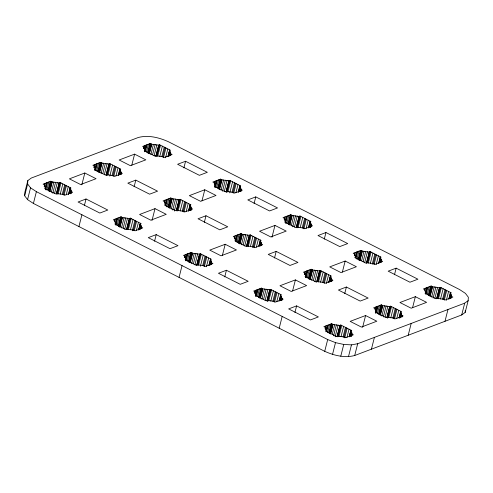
<?xml version="1.0" encoding="UTF-8"?>
<svg xmlns="http://www.w3.org/2000/svg" width="493" height="493" viewBox="0 0 493 493"><rect width="100%" height="100%" fill="white"/><g stroke="black" fill="none" stroke-linecap="round" stroke-linejoin="round"><path stroke-width="0.74" d="M24.65 195.77L24.841 192.362L27.83 180.574L31.293 178.041L138.299 137.485C148.381 134.817 158.999 137.522 168.286 141.676L459.587 289.545L465.441 293.384L468.35 297.23L468.159 300.638L465.17 312.426L461.707 314.959L354.701 355.515C344.619 358.183 334.001 355.478 324.714 351.324L33.413 203.455L27.559 199.616L24.65 195.77L27.633 183.981L27.83 180.574M465.17 312.426L465.287 310.38M44.555 184.881L44.69 186.366L45.713 187.975L44.684 188.369L55.561 193.891L56.596 193.502L63.4 194.452L64.86 195.191L72.576 192.264L71.115 191.524L70.986 190.045L69.957 188.437L70.992 188.043L60.109 182.521L59.08 182.909L52.27 181.96L50.816 181.221L43.101 184.142L44.555 184.881L44.179 186.36M120.514 174.14L120.933 171.94L119.725 169.574L120.76 169.179L109.884 163.658L108.848 164.046L102.039 163.097L100.584 162.357L92.869 165.278L94.323 166.018L94.459 167.503L95.482 169.111L95.112 170.584M168.008 156.601L169.5 150.704L170.529 150.316L159.652 144.794L158.617 145.182L151.807 144.233L150.353 143.494L142.637 146.415L144.098 147.154L144.227 148.639L145.256 150.248L144.88 151.721M140.936 228.635L141.355 226.441L140.148 224.069L141.183 223.674L130.306 218.152L129.271 218.541L122.461 217.592L121.007 216.852L113.291 219.779L114.746 220.513L114.881 221.998L115.904 223.606L115.535 225.079M191.081 208.292L192.535 209.032L184.82 211.959L183.365 211.22L176.556 210.264L175.526 210.659L164.644 205.137L165.679 204.743L164.65 203.134L164.52 201.649L163.06 200.91L170.775 197.989L172.23 198.728L179.039 199.677L180.074 199.289L190.951 204.811L189.922 205.205L191.124 207.571L190.52 210.505M170.282 155.27L170.701 153.076L169.5 150.704M184.943 256.15L185.072 257.629L186.101 259.238L185.066 259.632L195.949 265.154L196.978 264.766L203.788 265.715L205.242 266.454L212.958 263.533L211.503 262.794L211.368 261.308L210.345 259.7L211.374 259.306L200.497 253.784L199.462 254.172L192.652 253.223L191.198 252.484L183.482 255.411L184.943 256.15L184.567 257.623M234.711 237.281L234.847 238.766L235.87 240.374L234.834 240.769L245.717 246.29L246.753 245.902L253.556 246.851L255.017 247.591L262.726 244.664L261.272 243.93L261.136 242.445L260.113 240.837L261.148 240.442L250.265 234.921L249.236 235.309L242.427 234.36L240.966 233.62L233.257 236.541L234.711 237.281L234.335 238.76M240.479 190.908L240.898 188.708L239.69 186.336L240.726 185.947L229.843 180.426L228.814 180.814L222.004 179.865L220.544 179.125L212.834 182.046L214.289 182.786L214.424 184.271L215.447 185.879L215.077 187.352M281.133 300.631L281.743 297.704L280.535 295.332L281.571 294.937L270.688 289.416L269.659 289.81L262.849 288.855L261.389 288.115L253.679 291.043L255.134 291.782L255.269 293.261L256.292 294.869L255.916 296.348M328.813 282.36L330.304 276.468L331.339 276.074L320.456 270.552L319.427 270.94L312.617 269.991L311.163 269.252L303.448 272.179L304.902 272.912L305.038 274.398L306.061 276.006L305.691 277.485M311.04 225.061L310.91 223.582L309.881 221.973L310.917 221.579L300.034 216.057L299.004 216.445L292.195 215.496L290.741 214.757L283.025 217.678L284.479 218.417L284.615 219.903L285.638 221.511L284.609 221.905L295.486 227.427L296.521 227.033L303.331 227.988L304.785 228.727L312.5 225.8L311.04 225.061L310.485 227.273M331.093 281.035L331.512 278.841L330.304 276.468M354.677 254.049L354.806 255.534L355.835 257.143L354.8 257.537L365.683 263.059L366.712 262.67L373.521 263.619L374.976 264.359L382.691 261.432L381.237 260.692L381.101 259.213L380.078 257.605L381.107 257.21L370.231 251.689L369.195 252.077L362.386 251.128L360.931 250.389L353.216 253.31L354.677 254.049L354.301 255.528M351.885 334.057L351.755 332.572L350.726 330.963L351.762 330.569L340.879 325.047L339.85 325.442L333.04 324.486L331.586 323.747L323.87 326.674L325.325 327.414L325.46 328.893L326.483 330.507L325.454 330.895L336.331 336.417L337.366 336.029L344.176 336.978L345.63 337.717L353.345 334.796L351.885 334.057L351.33 336.263M401.659 315.193L401.524 313.708L400.501 312.1L401.53 311.705L390.653 306.184L389.618 306.578L382.808 305.623L381.354 304.884L373.639 307.811L375.099 308.55L375.228 310.029L376.258 311.638L375.222 312.032L386.105 317.554L387.134 317.165L393.944 318.114L395.398 318.854L403.114 315.933L401.659 315.193L401.284 316.666M451.058 297.803L451.477 295.609L450.269 293.236L451.305 292.842L440.422 287.32L439.386 287.709L432.583 286.76L431.122 286.02L423.413 288.947L424.867 289.681L425.003 291.166L426.026 292.774L425.65 294.253M27.559 199.616L30.541 187.827L27.633 183.981M33.413 203.455L36.396 191.666L30.541 187.827M44.284 186.36L45.029 183.414M45.048 188.067L46.354 182.909M45.276 189.312L46.958 182.681M45.695 189.823L47.556 182.453M46.835 190.058L48.887 181.954M47.975 190.292L50.212 181.449M48.388 190.797L50.816 181.221M48.616 190.914L51.038 181.338M49.115 191.167L51.543 181.59M49.62 191.426L52.042 181.843M49.848 191.537L52.27 181.96M51.29 192.362L53.903 182.046M52.8 193.287L55.598 182.231M54.532 193.576L57.33 182.521M56.282 193.965L59.08 182.909M56.442 193.903L59.24 182.848M56.8 193.767L59.591 182.718M57.151 193.632L59.949 182.583M57.126 194.31L60.109 182.521M58.162 194.002L60.959 182.952M60.22 194.217L62.833 183.901M62.278 194.427L64.7 184.85M63.314 194.125L65.551 185.282M63.979 195.29L66.401 185.713M66.222 194.766L68.268 186.662M68.465 194.328L70.142 187.611M68.626 194.267L70.117 188.375M69.464 193.669L70.579 189.25M70.049 193.724L70.986 190.045M70.419 193.755L71.165 190.803M70.554 193.737L71.115 191.524M70.974 193.114L71.343 191.641M71.473 193.373L71.842 191.894M81.838 184.789L84.821 173L96.049 178.7L80.624 184.548L69.39 178.848L84.821 173M78.929 226.558L81.912 214.769M84.358 205.618L86.035 198.987L107.794 210.036L99.832 213.056L78.073 202.007L86.035 198.987M93.953 167.491L94.323 166.018M94.052 167.497L94.798 164.551M94.816 169.204L96.123 164.046M94.952 170.646L96.727 163.818M95.648 170.221L97.331 163.59M96.603 171.194L98.655 163.091M97.743 171.428L99.98 162.585M98.162 171.934L100.584 162.357M98.384 172.051L100.812 162.474M98.89 172.304L101.311 162.727M99.389 172.556L101.811 162.98M99.802 171.94L102.039 163.097M101.065 173.493L103.672 163.183M102.76 173.684L105.366 163.368M104.306 174.713L107.098 163.658M106.05 175.101L108.848 164.046M106.211 175.04L109.008 163.984M106.568 174.904L109.366 163.855M106.734 175.508L109.717 163.719M106.895 175.446L109.884 163.658M107.936 175.138L110.728 164.089M109.803 176.087L112.601 165.038M112.047 175.563L114.468 165.987M112.897 175.995L115.319 166.418M113.747 176.426L116.169 166.85M115.991 175.902L118.043 167.799M118.234 175.465L119.91 168.748M118.4 175.403L119.891 169.512M119.232 174.805L120.347 170.387M119.824 174.861L120.754 171.182M120.372 174.152L120.933 171.94M120.742 174.251L121.112 172.778M121.241 174.504L121.617 173.031M114.659 221.258L115.22 219.046M115.239 223.699L116.545 218.541M115.658 224.21L117.149 218.313M116.071 224.716L117.753 218.085M131.791 165.186L134.589 154.136L145.823 159.837L130.392 165.685L119.164 159.985L134.589 154.136M117.026 225.689L119.078 217.586M118.166 225.923L120.403 217.08M118.585 226.429L121.007 216.852M118.807 226.546L121.235 216.969M119.312 226.798L121.734 217.222M119.811 227.057L122.233 217.475M120.039 227.168L122.461 217.592M121.488 227.994L124.094 217.678M123.182 228.179L125.789 217.863M143.722 148.627L144.098 147.154M134.127 186.755L135.803 180.124L157.563 191.173L149.601 194.187L127.841 183.143L135.803 180.124M143.82 148.633L144.566 145.688M124.729 229.208L127.521 218.152M144.776 149.607L145.891 145.182M144.72 151.782L145.096 150.31M144.819 151.585L146.495 144.954M145.423 151.357L147.099 144.726M126.473 229.596L129.271 218.541M126.633 229.535L129.431 218.479M146.372 152.331L148.424 144.221M126.991 229.399L129.788 218.35M127.348 229.263L130.14 218.214M127.508 229.202L130.306 218.152M147.512 152.565L149.749 143.722M128.359 229.633L131.15 218.584M147.931 153.07L150.353 143.494M148.159 153.187L150.581 143.611M148.658 153.44L151.08 143.864M149.157 153.693L151.585 144.116M149.385 153.81L151.807 144.233M130.411 229.849L133.024 219.533M150.833 154.629L153.446 144.313M132.284 230.798L134.891 220.482M133.32 230.49L135.741 220.913M152.528 154.82L155.141 144.504M134.355 230.188L136.592 221.345M154.075 155.85L156.873 144.794M136.413 230.397L138.465 222.294M155.819 156.238L158.617 145.182M155.985 156.176L158.777 145.121M156.336 156.041L159.134 144.985M156.694 155.905L159.492 144.856M156.854 155.843L159.652 144.794M138.656 229.874L140.332 223.243M138.656 229.96L140.148 224.069M139.008 229.165L140.314 224.007M139.174 229.763L139.735 227.556M157.705 156.275L160.502 145.225M139.655 229.3L140.77 224.882M140.246 229.362L141.177 225.677M140.795 228.647L141.355 226.441M141.164 228.746L141.534 227.273M159.763 156.491L162.37 146.174M161.815 156.7L164.243 147.124M162.665 157.131L165.093 147.555M163.516 157.563L165.944 147.986M165.574 157.778L167.811 148.935M168.002 156.515L169.678 149.884M152.029 220.42L155.012 208.631L166.246 214.332L150.815 220.18L139.587 214.48L155.012 208.631M168.168 156.54L169.66 150.648M169 155.942L170.122 151.524M169.592 155.998L170.523 152.312M170.147 155.289L170.701 153.076M170.51 155.387L170.886 153.915M154.549 241.256L156.226 234.619L177.985 245.668L170.023 248.688L148.264 237.638L156.226 234.619M164.434 202.395L164.989 200.183M165.013 204.835L166.314 199.677M165.426 205.347L166.917 199.449M165.845 205.852L167.521 199.221M166.794 206.826L168.846 198.722M167.934 207.06L170.171 198.217M168.353 207.565L170.775 197.989M168.766 206.943L171.003 198.106M169.081 207.935L171.502 198.359M169.765 207.454L172.008 198.611M169.808 208.305L172.23 198.728M171.256 209.131L173.869 198.815M172.766 210.055L175.563 198.999M183.895 167.891L185.578 161.26L207.331 172.31L199.369 175.323L177.609 164.28L185.578 161.26M174.312 211.078L177.295 199.289M176.241 210.733L179.039 199.677M176.408 210.671L179.199 199.616M176.759 210.536L179.557 199.486M177.116 210.4L179.914 199.351M177.092 211.078L180.074 199.289M178.127 210.77L180.925 199.72M180.185 210.986L182.792 200.669M182.237 211.195L184.665 201.619M183.088 211.626L185.516 202.05M183.938 212.058L186.36 202.481M186.181 211.534L188.234 203.43M188.431 211.096L190.101 204.379M188.591 211.035L190.082 205.143M189.423 210.437L190.544 206.019M190.015 210.493L190.945 206.814M190.378 210.523L191.124 207.571M190.748 210.622L191.309 208.41M191.432 210.141L191.808 208.662M179.064 277.386L182.046 265.598M184.665 257.623L185.411 254.678M185.436 259.33L186.736 254.172M185.565 260.772L185.941 259.3M185.725 260.717L187.34 253.944M186.268 260.347L187.944 253.716M201.988 200.817L204.78 189.768L216.014 195.468L200.583 201.317L189.355 195.616L204.78 189.768M187.217 261.321L189.269 253.217M188.357 261.555L190.594 252.712M188.776 262.06L191.198 252.484M189.004 262.177L191.426 252.601M189.503 262.43L191.925 252.854M190.002 262.689L192.43 253.106M190.23 262.8L192.652 253.223M191.678 263.626L194.285 253.31M193.373 263.81L195.986 253.494M204.318 222.386L205.994 215.755L227.754 226.805L219.792 229.824L198.032 218.775L205.994 215.755M214.202 183.525L214.763 181.319M214.782 185.972L216.088 180.814M194.92 264.84L197.718 253.784M214.911 187.414L216.692 180.586M215.614 186.989L217.29 180.358M196.664 265.228L199.462 254.172M196.83 265.166L199.622 254.117M216.754 187.223L218.621 179.859M197.182 265.031L199.979 253.981M197.539 264.895L200.337 253.846M197.699 264.833L200.497 253.784M217.709 188.197L219.946 179.353M198.55 265.265L201.347 254.215M218.122 188.702L220.544 179.125M218.35 188.819L220.772 179.242M218.849 189.072L221.277 179.495M219.354 189.324L221.776 179.748M219.576 189.441L222.004 179.865M200.417 266.22L203.215 255.164M221.024 190.261L223.637 179.951M202.66 265.69L205.088 256.113M203.51 266.121L205.938 256.545M222.534 191.192L225.332 180.136M204.361 266.553L206.783 256.976M224.266 191.481L227.063 180.426M206.419 266.768L208.656 257.925M226.016 191.869L228.814 180.814M226.176 191.808L228.974 180.752M226.534 191.672L229.325 180.623M226.7 192.276L229.683 180.487M226.86 192.215L229.843 180.426M208.853 265.591L210.523 258.874M209.014 265.53L210.505 259.638M227.895 191.906L230.693 180.857M209.845 264.932L210.967 260.514M210.437 264.994L211.368 261.308M210.992 264.279L211.546 262.073M211.127 264.266L211.503 262.794M211.355 264.377L211.731 262.905M229.769 192.855L232.567 181.806M232.012 192.332L234.434 182.755M232.862 192.763L235.284 183.186M233.707 193.194L236.135 183.618M235.95 192.671L238.002 184.567M238.199 192.233L239.875 185.516M222.411 255.312L225.202 244.263L236.437 249.963L221.006 255.812L209.778 250.111L225.202 244.263M238.359 192.171L239.851 186.28M239.647 188.351L240.208 186.144M239.197 191.574L240.313 187.155M239.783 191.629L240.713 187.95M240.153 191.66L240.898 188.708M240.707 191.019L241.077 189.546M241.206 191.272L241.576 189.799M224.74 276.887L226.416 270.25L248.176 281.3L240.214 284.319L218.454 273.27L226.416 270.25M234.44 238.76L235.186 235.814M235.389 239.734L236.511 235.309M235.623 240.978L237.115 235.081M236.036 241.484L237.712 234.853M236.991 242.457L239.037 234.354M238.131 242.692L240.368 233.848M238.544 243.197L240.966 233.62M238.772 243.314L241.194 233.737M239.271 243.567L241.699 233.99M239.777 243.825L242.199 234.243M239.999 243.936L242.427 234.36M241.447 244.762L244.06 234.446M243.141 244.947L245.754 234.631M254.092 203.523L255.768 196.892L277.528 207.941L269.566 210.955L247.806 199.911L255.768 196.892M244.688 245.976L247.486 234.921M246.438 246.364L249.236 235.309M246.599 246.303L249.396 235.247M246.956 246.167L249.748 235.118M247.307 246.032L250.105 234.982M247.468 245.97L250.265 234.921M248.318 246.401L251.116 235.352M250.376 246.617L252.983 236.301M252.243 247.566L254.856 237.25M253.285 247.258L255.707 237.681M254.129 247.689L256.557 238.113M256.372 247.166L258.424 239.062M258.807 245.995L260.298 240.011M258.967 245.933L260.273 240.775M259.614 246.069L260.735 241.65M260.205 246.13L261.136 242.445M260.76 245.415L261.321 243.203M260.902 245.403L261.272 243.93M261.13 245.514L261.5 244.041M254.758 293.255L255.134 291.782M254.863 293.255L255.608 290.309M255.627 294.962L256.933 289.804M255.756 296.41L257.537 289.576M256.459 295.979L258.135 289.348M271.994 237.188L274.977 225.4L286.205 231.1L270.78 236.948L259.546 231.248L274.977 225.4M257.599 296.213L259.46 288.849M258.554 297.187L260.791 288.343M258.967 297.698L261.389 288.115M259.195 297.809L261.617 288.232M259.694 298.062L262.122 288.485M260.199 298.32L262.621 288.738M260.612 297.698L262.849 288.855M261.869 299.257L264.482 288.941M263.564 299.442L266.177 289.126M274.515 258.018L276.191 251.387L297.951 262.436L289.989 265.456L268.229 254.406L276.191 251.387M284.208 219.896L284.954 216.951M285.164 220.87L286.279 216.445M265.111 300.471L267.909 289.422M285.207 222.848L286.883 216.217M285.62 223.36L287.487 215.989M266.861 300.859L269.659 289.81M267.021 300.798L269.819 289.748M286.76 223.594L288.812 215.49M267.379 300.662L270.17 289.613M267.545 301.266L270.528 289.477M267.705 301.205L270.688 289.416M287.9 223.828L290.137 214.985M268.74 300.903L271.538 289.847M288.313 224.333L290.741 214.757M288.732 223.711L290.969 214.874M289.046 224.703L291.468 215.127M289.73 224.223L291.967 215.379M289.773 225.073L292.195 215.496M270.799 301.112L273.405 290.796M291.221 225.899L293.828 215.583M272.857 301.322L275.279 291.745M273.707 301.753L276.129 292.176M292.725 226.823L295.523 215.768M274.552 302.191L276.98 292.608M294.463 227.113L297.254 216.057M276.795 301.661L278.847 293.557M296.207 227.501L299.004 216.445M296.367 227.439L299.165 216.384M296.724 227.304L299.522 216.254M297.076 227.168L299.873 216.119M297.051 227.846L300.034 216.057M279.044 301.223L280.72 294.506M279.389 300.428L280.696 295.27M298.092 227.538L300.884 216.489M280.036 300.564L281.158 296.145M280.628 300.625L281.558 296.94M280.998 300.65L281.743 297.704M281.552 300.015L281.922 298.536M300.145 227.754L302.757 217.438M282.051 300.268L282.421 298.795M302.203 227.963L304.625 218.387M303.053 228.395L305.475 218.818M303.904 228.826L306.326 219.249M279.198 328.221L282.181 316.432M306.147 228.302L308.199 220.198M308.39 227.865L310.066 221.147M292.602 290.95L295.399 279.895L306.628 285.595L291.203 291.443L279.969 285.743L295.399 279.895M308.556 227.803L310.048 221.912M309.388 227.205L310.504 222.787M309.974 227.261L310.91 223.582M310.344 227.291L311.089 224.34M310.713 227.39L311.268 225.178M304.532 274.391L304.902 272.912M294.931 312.519L296.613 305.888L318.373 316.931L310.411 319.951L288.651 308.901L296.613 305.888M304.631 274.391L305.377 271.446M305.395 276.098L306.701 270.94M305.531 277.541L305.9 276.068M305.629 277.343L307.305 270.712M306.227 277.115L307.909 270.484M307.182 278.089L309.234 269.985M308.322 278.323L310.559 269.48M308.735 278.828L311.163 269.252M308.963 278.946L311.391 269.369M309.468 279.198L311.89 269.622M309.968 279.457L312.389 269.874M310.196 279.568L312.617 269.991M311.644 280.394L314.251 270.078M313.338 280.579L315.945 270.263M324.283 239.154L325.959 232.523L347.719 243.573L339.757 246.592L317.997 235.543L325.959 232.523M314.885 281.608L317.677 270.552M316.629 281.996L319.427 270.94M316.789 281.934L319.587 270.885M317.147 281.799L319.945 270.749M317.498 281.663L320.296 270.614M317.665 281.602L320.456 270.552M318.515 282.033L321.307 270.984M320.567 282.249L323.18 271.933M322.625 282.458L325.047 272.882M323.476 282.89L325.898 273.313M324.326 283.321L326.748 273.744M326.378 283.537L328.621 274.693M328.813 282.273L330.489 275.642M328.979 282.298L330.47 276.407M330.452 277.744L330.821 276.271M329.811 281.7L330.926 277.282M330.396 281.762L331.333 278.077M330.951 281.047L331.512 278.841M331.321 281.146L331.69 279.673M331.82 281.404L332.196 279.932M325.053 328.886L325.799 325.941M326.009 329.86L327.124 325.442M326.052 331.844L327.728 325.207M326.649 331.61L328.332 324.979M342.37 272.081L345.168 261.031L356.402 266.731L340.971 272.58L329.737 266.879L345.168 261.031M327.605 332.584L329.657 324.48M328.745 332.818L330.982 323.975M329.158 333.33L331.586 323.747M324.714 351.324L327.697 339.535L36.396 191.666M329.577 332.707L331.814 323.864M329.891 333.699L332.313 324.117M330.575 333.213L332.812 324.369M330.618 334.069L333.04 324.486M332.251 334.149L334.673 324.573M333.57 335.813L336.368 324.764M344.706 293.655L346.382 287.018L368.142 298.068L360.18 301.087L338.42 290.038L346.382 287.018M354.399 255.528L355.145 252.582M355.17 257.235L356.47 252.077M335.117 336.842L338.099 325.053M355.767 257.007L357.074 251.849M356.001 258.252L357.678 251.621M332.522 354.424L335.505 342.635L327.697 339.535M337.052 336.491L339.85 325.442M337.212 336.429L340.01 325.38M356.95 259.226L359.003 251.122M337.569 336.294L340.367 325.244M337.921 336.164L340.718 325.109M337.896 336.836L340.879 325.047M358.091 259.46L360.328 250.617M338.938 336.534L341.729 325.479M358.694 259.232L360.931 250.389M358.738 260.082L361.159 250.506M359.237 260.335L361.659 250.758M359.736 260.594L362.158 251.011M359.964 260.705L362.386 251.128M340.99 336.744L343.603 326.428M361.597 260.791L364.019 251.214M343.048 336.959L345.47 327.377M343.898 337.391L346.32 327.808M363.107 261.715L365.714 251.399M344.749 337.822L347.171 328.239M340.768 356.242L343.75 344.453L351.466 344.866L357.684 343.726L464.696 303.17L468.159 300.638M364.654 262.744L367.451 251.689M346.992 337.292L349.044 329.188M366.398 263.133L369.195 252.077M366.564 263.071L369.356 252.015M366.915 262.935L369.713 251.886M367.273 262.8L370.07 251.75M367.433 262.738L370.231 251.689M349.235 336.768L350.911 330.137M349.426 336.121L350.726 330.963M349.401 336.793L350.702 331.635M368.283 263.17L371.081 252.12M350.233 336.195L351.349 331.777M350.819 336.257L351.755 332.572M351.189 336.281L351.934 333.336M351.743 335.647L352.113 334.168M370.342 263.385L372.948 253.069M348.483 356.655L351.466 344.866M372.209 264.334L374.822 254.018M373.244 264.026L375.666 254.45M374.095 264.458L376.516 254.881M376.153 264.673L378.39 255.83M354.701 355.515L357.684 343.726M378.587 263.496L380.257 256.779M362.608 327.315L365.59 315.526L376.825 321.226L361.394 327.075L350.159 321.374L365.59 315.526M378.747 263.435L380.239 257.543M379.579 262.837L380.701 258.418M380.356 262.159L381.101 259.213M380.725 262.184L381.28 259.971M380.861 262.171L381.237 260.692M381.089 262.282L381.465 260.809M375.007 309.29L375.567 307.077M375.777 310.997L376.892 306.572M375.721 313.178L376.091 311.699M375.882 313.117L377.496 306.344M376.424 312.747L378.1 306.116M377.373 313.721L379.425 305.617M378.513 313.955L380.75 305.112M378.932 314.46L381.354 304.884M379.16 314.577L381.582 305.001M379.659 314.83L382.081 305.253M371.426 349.18L374.409 337.391M380.158 315.089L382.58 305.506M380.386 315.2L382.808 305.623M381.835 316.025L384.441 305.709M383.344 316.95L386.136 305.894M394.474 274.786L396.15 268.155L417.91 279.204L409.948 282.224L388.188 271.175L396.15 268.155M385.076 317.239L387.874 306.19M386.82 317.628L389.618 306.578M386.987 317.566L389.778 306.517M387.338 317.43L390.136 306.381M387.504 318.034L390.493 306.245M387.671 317.973L390.653 306.184M388.706 317.671L391.504 306.615M390.764 317.88L393.371 307.564M392.816 318.09L395.244 308.513M393.667 318.521L396.089 308.945M394.517 318.953L396.939 309.376M396.76 318.429L398.812 310.325M399.01 317.991L400.68 311.274M399.17 317.93L400.476 312.772M400.458 314.115L401.012 311.903M399.817 318.071L401.123 312.913M400.593 317.393L401.524 313.708M400.957 317.418L401.703 314.472M401.512 316.783L401.887 315.304M402.011 317.036L402.387 315.563M412.567 307.718L415.359 296.663L426.593 302.363L411.162 308.211L399.934 302.511L415.359 296.663M408.204 335.24L411.187 323.451M424.781 290.426L425.336 288.214M425.36 292.867L426.667 287.709M425.773 293.378L427.265 287.481M426.192 293.883L427.869 287.253M427.148 294.857L429.193 286.753M428.288 295.091L430.525 286.248M428.7 295.597L431.122 286.02M428.928 295.714L431.35 286.137M429.613 295.233L431.856 286.39M429.927 296.225L432.355 286.643M430.155 296.336L432.583 286.76M431.603 297.162L434.216 286.846M433.113 298.086L435.911 287.031M434.844 298.376L437.642 287.32M436.595 298.764L439.386 287.709M436.755 298.703L439.553 287.653M437.106 298.567L439.904 287.518M437.464 298.431L440.261 287.382M437.624 298.37L440.422 287.32M438.474 298.801L441.272 287.752M440.532 299.017L443.139 288.701M442.591 299.226L445.013 289.65M443.435 299.658L445.863 290.081M444.285 300.089L446.713 290.513M446.344 300.305L448.581 291.462M448.778 299.128L450.454 292.411M448.938 299.066L450.429 293.175M450.226 295.252L450.787 293.039M449.77 298.468L450.892 294.05M450.362 298.53L451.292 294.845M444.988 321.294L447.971 309.505M450.731 298.555L451.477 295.609M451.28 297.914L451.656 296.441M461.707 314.959L464.696 303.17M95.482 169.111L94.453 169.506L105.329 175.027L106.365 174.633L113.174 175.588L114.629 176.328L122.344 173.4L120.89 172.661M145.256 150.248L144.221 150.642L155.104 156.164L156.133 155.77L162.943 156.725L164.397 157.464L172.112 154.537L170.658 153.798M115.904 223.606L114.875 224.001L125.752 229.522L126.787 229.134L133.597 230.083L135.051 230.823L142.767 227.895L141.312 227.162M215.447 185.879L214.412 186.274L225.295 191.795L226.33 191.401L233.134 192.356L234.594 193.096L242.303 190.169L240.849 189.429M256.292 294.869L255.257 295.264L266.14 300.785L267.169 300.397L273.979 301.346L275.439 302.086L283.148 299.165L281.694 298.425M306.061 276.006L305.031 276.4L315.908 281.922L316.944 281.534L323.753 282.483L325.207 283.222L332.923 280.301L331.462 279.562M426.026 292.774L424.991 293.169L435.874 298.69L436.903 298.302L443.712 299.251L445.173 299.99L452.882 297.069L451.428 296.33M335.505 342.635L343.75 344.453"/></g></svg>
